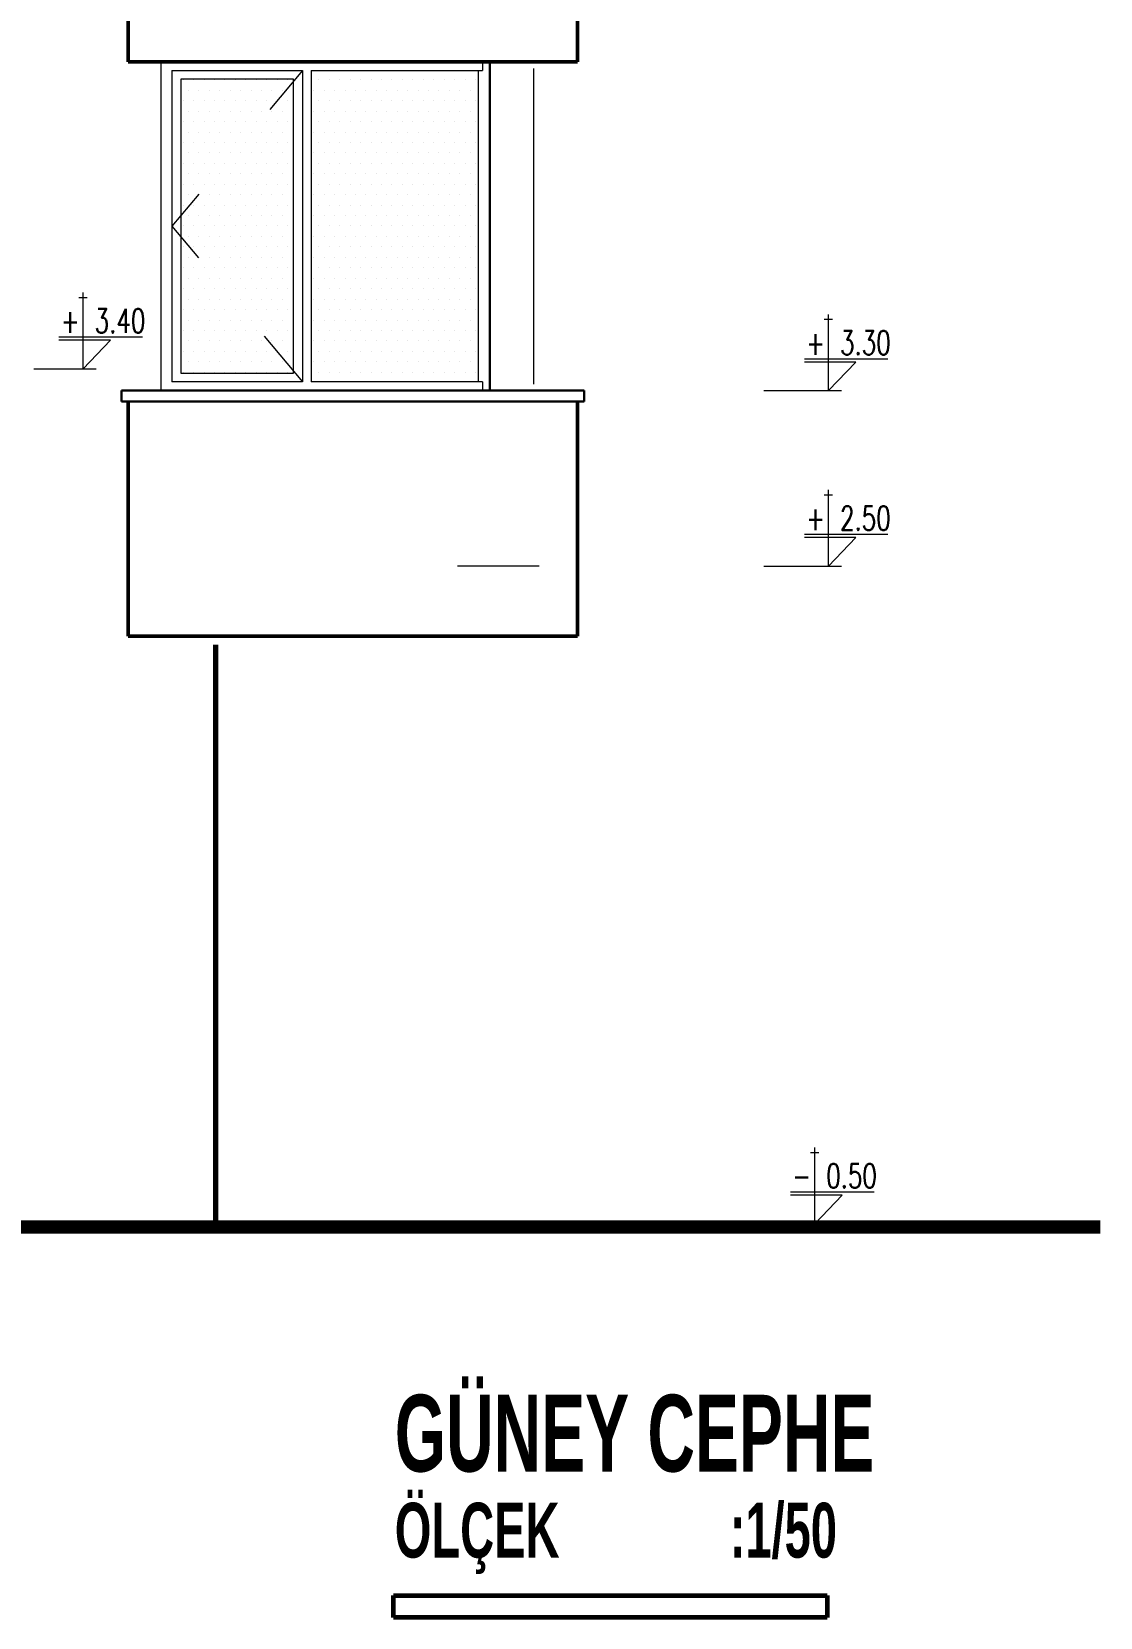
# Model space of a CAD drawing. Header units: millimetres. Extents: x 2016.56 to 2021.8, y 13721.83 to 13722.48.
# Drawn here: x 2020.2815 to 2020.379, y 13721.889 to 13722.0337 of the extents above; entities that cross this region are included whole.
import ezdxf

# ---------------------------------------------------------------- set-up
doc = ezdxf.new("R2010")
doc.units = ezdxf.units.MM
doc.linetypes.add('ACAD_ISO07W100', pattern=[3, 0, -3])
doc.linetypes.add('HIDDEN', pattern=[0.375, 0.25, -0.125])
doc.layers.get('0').update_dxf_attribs({"lineweight": 20})
for name, color, linetype, lineweight in [('0.3', 150, 'Continuous', 30), ('0.5', 200, 'Continuous', 50), ('0.7', 20, 'Continuous', 70), ('1.2', 120, 'Continuous', 120), ('DUVAR', 4, 'Continuous', 40), ('kolon', 5, 'Continuous', 60), ('PENCERE', 3, 'Continuous', 13), ('TEFRİŞ', 11, 'Continuous', 9), ('TEXT', 7, 'Continuous', 20)]:
    doc.layers.add(name, color=color, linetype=linetype, lineweight=lineweight)
doc.styles.get("Standard").update_dxf_attribs({"font": 'txt.shx', "width": 0.7, "height": 11})
doc.styles.add('style1', font='swisscbo.ttf', dxfattribs={"width": 0.75, "height": 11})

msp = doc.modelspace()

# ---------------------------------------------------------------- linework, layer by layer
for p, q in [((2020.29331, 13722.03094), (2020.29331, 13722.00094)), ((2020.32266, 13722.03094), (2020.32266, 13722.03014)), ((2020.29431, 13722.03014), (2020.30621, 13722.03014)), ((2020.29431, 13722.03014), (2020.29431, 13722.00174)), ((2020.30541, 13722.02934), (2020.29511, 13722.02934)), ((2020.29511, 13722.02934), (2020.29511, 13722.00254)), ((2020.30541, 13722.00254), (2020.30541, 13722.02934)), ((2020.30621, 13722.03014), (2020.30621, 13722.00174)), ((2020.30701, 13722.03014), (2020.30701, 13722.00174)), ((2020.30701, 13722.03014), (2020.32266, 13722.03014)), ((2020.32226, 13722.03014), (2020.32226, 13722.00174)), ((2020.30621, 13722.00174), (2020.29431, 13722.00174)), ((2020.29511, 13722.00254), (2020.30541, 13722.00254)), ((2020.32266, 13722.00174), (2020.30701, 13722.00174)), ((2020.32266, 13722.00174), (2020.32266, 13722.00094))]:
    msp.add_line(p, q)
at = {"layer": '0.3'}
for p, q in [((2020.32331, 13722.03094), (2020.32331, 13722.00094)), ((2020.28971, 13721.99994), (2020.28971, 13722.00094)), ((2020.33191, 13722.00094), (2020.28971, 13722.00094)), ((2020.33191, 13721.99994), (2020.33191, 13722.00094)), ((2020.33191, 13721.99994), (2020.28971, 13721.99994))]:
    msp.add_line(p, q, dxfattribs=at)
at = {"layer": '0.5'}
for p, q in [((2020.29031, 13722.05994), (2020.29031, 13722.03094)), ((2020.33131, 13722.05994), (2020.33131, 13722.03094)), ((2020.29031, 13722.03094), (2020.33131, 13722.03094)), ((2020.29031, 13721.99994), (2020.29031, 13721.97854)), ((2020.33131, 13721.99994), (2020.33131, 13721.97854)), ((2020.29031, 13721.97854), (2020.33131, 13721.97854))]:
    msp.add_line(p, q, dxfattribs=at)
at = {"layer": '0.7'}
msp.add_line((2020.29831, 13721.92494), (2020.29831, 13721.97774), dxfattribs=at)
at = {"layer": '1.2'}
for p, q in [((2020.37901, 13721.92494), (2019.85462, 13721.92494)), ((2020.37901, 13721.92484), (2019.85462, 13721.92484)), ((2020.37901, 13721.92474), (2019.85462, 13721.92474)), ((2020.37901, 13721.92464), (2019.85462, 13721.92464)), ((2020.37901, 13721.92454), (2019.85462, 13721.92454)), ((2020.37901, 13721.92444), (2019.85462, 13721.92444)), ((2020.37901, 13721.92434), (2019.85462, 13721.92434))]:
    msp.add_line(p, q, dxfattribs=at)
at = {"layer": 'DUVAR'}
for p, q in [((2020.29533, 13722.02929), (2020.29533, 13722.02929)), ((2020.29629, 13722.02929), (2020.29629, 13722.02929)), ((2020.29724, 13722.02929), (2020.29724, 13722.02929)), ((2020.29819, 13722.02929), (2020.29819, 13722.02929)), ((2020.29914, 13722.02929), (2020.29914, 13722.02929)), ((2020.3001, 13722.02929), (2020.3001, 13722.02929)), ((2020.30105, 13722.02929), (2020.30105, 13722.02929)), ((2020.302, 13722.02929), (2020.302, 13722.02929)), ((2020.30295, 13722.02929), (2020.30295, 13722.02929)), ((2020.30391, 13722.02929), (2020.30391, 13722.02929)), ((2020.30486, 13722.02929), (2020.30486, 13722.02929)), ((2020.30772, 13722.02929), (2020.30772, 13722.02929)), ((2020.30867, 13722.02929), (2020.30867, 13722.02929)), ((2020.30962, 13722.02929), (2020.30962, 13722.02929)), ((2020.31057, 13722.02929), (2020.31057, 13722.02929)), ((2020.31153, 13722.02929), (2020.31153, 13722.02929)), ((2020.31248, 13722.02929), (2020.31248, 13722.02929)), ((2020.31343, 13722.02929), (2020.31343, 13722.02929)), ((2020.31438, 13722.02929), (2020.31438, 13722.02929)), ((2020.31534, 13722.02929), (2020.31534, 13722.02929)), ((2020.31629, 13722.02929), (2020.31629, 13722.02929)), ((2020.31724, 13722.02929), (2020.31724, 13722.02929)), ((2020.31819, 13722.02929), (2020.31819, 13722.02929)), ((2020.31915, 13722.02929), (2020.31915, 13722.02929)), ((2020.3201, 13722.02929), (2020.3201, 13722.02929)), ((2020.32105, 13722.02929), (2020.32105, 13722.02929)), ((2020.322, 13722.02929), (2020.322, 13722.02929)), ((2020.29581, 13722.02834), (2020.29581, 13722.02834)), ((2020.29676, 13722.02834), (2020.29676, 13722.02834)), ((2020.29772, 13722.02834), (2020.29772, 13722.02834)), ((2020.29867, 13722.02834), (2020.29867, 13722.02834)), ((2020.29962, 13722.02834), (2020.29962, 13722.02834)), ((2020.30057, 13722.02834), (2020.30057, 13722.02834)), ((2020.30153, 13722.02834), (2020.30153, 13722.02834)), ((2020.30248, 13722.02834), (2020.30248, 13722.02834)), ((2020.30343, 13722.02834), (2020.30343, 13722.02834)), ((2020.30438, 13722.02834), (2020.30438, 13722.02834)), ((2020.30534, 13722.02834), (2020.30534, 13722.02834)), ((2020.30724, 13722.02834), (2020.30724, 13722.02834)), ((2020.30819, 13722.02834), (2020.30819, 13722.02834)), ((2020.30915, 13722.02834), (2020.30915, 13722.02834)), ((2020.3101, 13722.02834), (2020.3101, 13722.02834)), ((2020.31105, 13722.02834), (2020.31105, 13722.02834)), ((2020.312, 13722.02834), (2020.312, 13722.02834)), ((2020.31296, 13722.02834), (2020.31296, 13722.02834)), ((2020.31391, 13722.02834), (2020.31391, 13722.02834)), ((2020.31486, 13722.02834), (2020.31486, 13722.02834)), ((2020.31581, 13722.02834), (2020.31581, 13722.02834)), ((2020.31677, 13722.02834), (2020.31677, 13722.02834)), ((2020.31772, 13722.02834), (2020.31772, 13722.02834)), ((2020.31867, 13722.02834), (2020.31867, 13722.02834)), ((2020.31962, 13722.02834), (2020.31962, 13722.02834)), ((2020.32058, 13722.02834), (2020.32058, 13722.02834)), ((2020.32153, 13722.02834), (2020.32153, 13722.02834)), ((2020.29533, 13722.02739), (2020.29533, 13722.02739)), ((2020.29581, 13722.02643), (2020.29581, 13722.02643)), ((2020.29629, 13722.02739), (2020.29629, 13722.02739)), ((2020.29676, 13722.02643), (2020.29676, 13722.02643)), ((2020.29724, 13722.02739), (2020.29724, 13722.02739)), ((2020.29772, 13722.02643), (2020.29772, 13722.02643)), ((2020.29819, 13722.02739), (2020.29819, 13722.02739)), ((2020.29867, 13722.02643), (2020.29867, 13722.02643)), ((2020.29914, 13722.02739), (2020.29914, 13722.02739)), ((2020.29962, 13722.02643), (2020.29962, 13722.02643)), ((2020.3001, 13722.02739), (2020.3001, 13722.02739)), ((2020.30057, 13722.02643), (2020.30057, 13722.02643)), ((2020.30105, 13722.02739), (2020.30105, 13722.02739)), ((2020.30153, 13722.02643), (2020.30153, 13722.02643)), ((2020.302, 13722.02739), (2020.302, 13722.02739)), ((2020.30248, 13722.02643), (2020.30248, 13722.02643)), ((2020.30295, 13722.02739), (2020.30295, 13722.02739)), ((2020.30343, 13722.02643), (2020.30343, 13722.02643)), ((2020.30391, 13722.02739), (2020.30391, 13722.02739)), ((2020.30438, 13722.02643), (2020.30438, 13722.02643)), ((2020.30486, 13722.02739), (2020.30486, 13722.02739)), ((2020.30534, 13722.02643), (2020.30534, 13722.02643)), ((2020.30724, 13722.02643), (2020.30724, 13722.02643)), ((2020.30772, 13722.02739), (2020.30772, 13722.02739)), ((2020.30819, 13722.02643), (2020.30819, 13722.02643)), ((2020.30867, 13722.02739), (2020.30867, 13722.02739)), ((2020.30915, 13722.02643), (2020.30915, 13722.02643)), ((2020.30962, 13722.02739), (2020.30962, 13722.02739)), ((2020.3101, 13722.02643), (2020.3101, 13722.02643)), ((2020.31057, 13722.02739), (2020.31057, 13722.02739)), ((2020.31105, 13722.02643), (2020.31105, 13722.02643)), ((2020.31153, 13722.02739), (2020.31153, 13722.02739)), ((2020.312, 13722.02643), (2020.312, 13722.02643)), ((2020.31248, 13722.02739), (2020.31248, 13722.02739)), ((2020.31296, 13722.02643), (2020.31296, 13722.02643)), ((2020.31343, 13722.02739), (2020.31343, 13722.02739)), ((2020.31391, 13722.02643), (2020.31391, 13722.02643)), ((2020.31438, 13722.02739), (2020.31438, 13722.02739)), ((2020.31486, 13722.02643), (2020.31486, 13722.02643)), ((2020.31534, 13722.02739), (2020.31534, 13722.02739)), ((2020.31581, 13722.02643), (2020.31581, 13722.02643)), ((2020.31629, 13722.02739), (2020.31629, 13722.02739)), ((2020.31677, 13722.02643), (2020.31677, 13722.02643)), ((2020.31724, 13722.02739), (2020.31724, 13722.02739)), ((2020.31772, 13722.02643), (2020.31772, 13722.02643)), ((2020.31819, 13722.02739), (2020.31819, 13722.02739)), ((2020.31867, 13722.02643), (2020.31867, 13722.02643)), ((2020.31915, 13722.02739), (2020.31915, 13722.02739)), ((2020.31962, 13722.02643), (2020.31962, 13722.02643)), ((2020.3201, 13722.02739), (2020.3201, 13722.02739)), ((2020.32058, 13722.02643), (2020.32058, 13722.02643)), ((2020.32105, 13722.02739), (2020.32105, 13722.02739)), ((2020.32153, 13722.02643), (2020.32153, 13722.02643)), ((2020.322, 13722.02739), (2020.322, 13722.02739)), ((2020.29533, 13722.02548), (2020.29533, 13722.02548)), ((2020.29629, 13722.02548), (2020.29629, 13722.02548)), ((2020.29724, 13722.02548), (2020.29724, 13722.02548)), ((2020.29819, 13722.02548), (2020.29819, 13722.02548)), ((2020.29914, 13722.02548), (2020.29914, 13722.02548)), ((2020.3001, 13722.02548), (2020.3001, 13722.02548)), ((2020.30105, 13722.02548), (2020.30105, 13722.02548)), ((2020.302, 13722.02548), (2020.302, 13722.02548)), ((2020.30295, 13722.02548), (2020.30295, 13722.02548)), ((2020.30391, 13722.02548), (2020.30391, 13722.02548)), ((2020.30486, 13722.02548), (2020.30486, 13722.02548)), ((2020.30772, 13722.02548), (2020.30772, 13722.02548)), ((2020.30867, 13722.02548), (2020.30867, 13722.02548)), ((2020.30962, 13722.02548), (2020.30962, 13722.02548)), ((2020.31057, 13722.02548), (2020.31057, 13722.02548)), ((2020.31153, 13722.02548), (2020.31153, 13722.02548)), ((2020.31248, 13722.02548), (2020.31248, 13722.02548)), ((2020.31343, 13722.02548), (2020.31343, 13722.02548)), ((2020.31438, 13722.02548), (2020.31438, 13722.02548)), ((2020.31534, 13722.02548), (2020.31534, 13722.02548)), ((2020.31629, 13722.02548), (2020.31629, 13722.02548)), ((2020.31724, 13722.02548), (2020.31724, 13722.02548)), ((2020.31819, 13722.02548), (2020.31819, 13722.02548)), ((2020.31915, 13722.02548), (2020.31915, 13722.02548)), ((2020.3201, 13722.02548), (2020.3201, 13722.02548)), ((2020.32105, 13722.02548), (2020.32105, 13722.02548)), ((2020.322, 13722.02548), (2020.322, 13722.02548)), ((2020.29533, 13722.02358), (2020.29533, 13722.02358)), ((2020.29581, 13722.02453), (2020.29581, 13722.02453)), ((2020.29629, 13722.02358), (2020.29629, 13722.02358)), ((2020.29676, 13722.02453), (2020.29676, 13722.02453)), ((2020.29724, 13722.02358), (2020.29724, 13722.02358)), ((2020.29772, 13722.02453), (2020.29772, 13722.02453)), ((2020.29819, 13722.02358), (2020.29819, 13722.02358)), ((2020.29867, 13722.02453), (2020.29867, 13722.02453)), ((2020.29914, 13722.02358), (2020.29914, 13722.02358)), ((2020.29962, 13722.02453), (2020.29962, 13722.02453)), ((2020.3001, 13722.02358), (2020.3001, 13722.02358)), ((2020.30057, 13722.02453), (2020.30057, 13722.02453)), ((2020.30105, 13722.02358), (2020.30105, 13722.02358)), ((2020.30153, 13722.02453), (2020.30153, 13722.02453)), ((2020.302, 13722.02358), (2020.302, 13722.02358)), ((2020.30248, 13722.02453), (2020.30248, 13722.02453)), ((2020.30295, 13722.02358), (2020.30295, 13722.02358)), ((2020.30343, 13722.02453), (2020.30343, 13722.02453)), ((2020.30391, 13722.02358), (2020.30391, 13722.02358)), ((2020.30438, 13722.02453), (2020.30438, 13722.02453)), ((2020.30486, 13722.02358), (2020.30486, 13722.02358)), ((2020.30534, 13722.02453), (2020.30534, 13722.02453)), ((2020.30724, 13722.02453), (2020.30724, 13722.02453)), ((2020.30772, 13722.02358), (2020.30772, 13722.02358)), ((2020.30819, 13722.02453), (2020.30819, 13722.02453)), ((2020.30867, 13722.02358), (2020.30867, 13722.02358)), ((2020.30915, 13722.02453), (2020.30915, 13722.02453)), ((2020.30962, 13722.02358), (2020.30962, 13722.02358)), ((2020.3101, 13722.02453), (2020.3101, 13722.02453)), ((2020.31057, 13722.02358), (2020.31057, 13722.02358)), ((2020.31105, 13722.02453), (2020.31105, 13722.02453)), ((2020.31153, 13722.02358), (2020.31153, 13722.02358)), ((2020.312, 13722.02453), (2020.312, 13722.02453)), ((2020.31248, 13722.02358), (2020.31248, 13722.02358)), ((2020.31296, 13722.02453), (2020.31296, 13722.02453)), ((2020.31343, 13722.02358), (2020.31343, 13722.02358)), ((2020.31391, 13722.02453), (2020.31391, 13722.02453)), ((2020.31438, 13722.02358), (2020.31438, 13722.02358)), ((2020.31486, 13722.02453), (2020.31486, 13722.02453)), ((2020.31534, 13722.02358), (2020.31534, 13722.02358)), ((2020.31581, 13722.02453), (2020.31581, 13722.02453)), ((2020.31629, 13722.02358), (2020.31629, 13722.02358)), ((2020.31677, 13722.02453), (2020.31677, 13722.02453)), ((2020.31724, 13722.02358), (2020.31724, 13722.02358)), ((2020.31772, 13722.02453), (2020.31772, 13722.02453)), ((2020.31819, 13722.02358), (2020.31819, 13722.02358)), ((2020.31867, 13722.02453), (2020.31867, 13722.02453)), ((2020.31915, 13722.02358), (2020.31915, 13722.02358)), ((2020.31962, 13722.02453), (2020.31962, 13722.02453)), ((2020.3201, 13722.02358), (2020.3201, 13722.02358)), ((2020.32058, 13722.02453), (2020.32058, 13722.02453)), ((2020.32105, 13722.02358), (2020.32105, 13722.02358)), ((2020.32153, 13722.02453), (2020.32153, 13722.02453)), ((2020.322, 13722.02358), (2020.322, 13722.02358)), ((2020.29581, 13722.02262), (2020.29581, 13722.02262)), ((2020.29676, 13722.02262), (2020.29676, 13722.02262)), ((2020.29772, 13722.02262), (2020.29772, 13722.02262)), ((2020.29867, 13722.02262), (2020.29867, 13722.02262)), ((2020.29962, 13722.02262), (2020.29962, 13722.02262)), ((2020.30057, 13722.02262), (2020.30057, 13722.02262)), ((2020.30153, 13722.02262), (2020.30153, 13722.02262)), ((2020.30248, 13722.02262), (2020.30248, 13722.02262)), ((2020.30343, 13722.02262), (2020.30343, 13722.02262)), ((2020.30438, 13722.02262), (2020.30438, 13722.02262)), ((2020.30534, 13722.02262), (2020.30534, 13722.02262)), ((2020.30724, 13722.02262), (2020.30724, 13722.02262)), ((2020.30819, 13722.02262), (2020.30819, 13722.02262)), ((2020.30915, 13722.02262), (2020.30915, 13722.02262)), ((2020.3101, 13722.02262), (2020.3101, 13722.02262)), ((2020.31105, 13722.02262), (2020.31105, 13722.02262)), ((2020.312, 13722.02262), (2020.312, 13722.02262)), ((2020.31296, 13722.02262), (2020.31296, 13722.02262)), ((2020.31391, 13722.02262), (2020.31391, 13722.02262)), ((2020.31486, 13722.02262), (2020.31486, 13722.02262)), ((2020.31581, 13722.02262), (2020.31581, 13722.02262)), ((2020.31677, 13722.02262), (2020.31677, 13722.02262)), ((2020.31772, 13722.02262), (2020.31772, 13722.02262)), ((2020.31867, 13722.02262), (2020.31867, 13722.02262)), ((2020.31962, 13722.02262), (2020.31962, 13722.02262)), ((2020.32058, 13722.02262), (2020.32058, 13722.02262)), ((2020.32153, 13722.02262), (2020.32153, 13722.02262)), ((2020.29533, 13722.02167), (2020.29533, 13722.02167)), ((2020.29581, 13722.02072), (2020.29581, 13722.02072)), ((2020.29629, 13722.02167), (2020.29629, 13722.02167)), ((2020.29676, 13722.02072), (2020.29676, 13722.02072)), ((2020.29724, 13722.02167), (2020.29724, 13722.02167)), ((2020.29772, 13722.02072), (2020.29772, 13722.02072)), ((2020.29819, 13722.02167), (2020.29819, 13722.02167)), ((2020.29867, 13722.02072), (2020.29867, 13722.02072)), ((2020.29914, 13722.02167), (2020.29914, 13722.02167)), ((2020.29962, 13722.02072), (2020.29962, 13722.02072)), ((2020.3001, 13722.02167), (2020.3001, 13722.02167)), ((2020.30057, 13722.02072), (2020.30057, 13722.02072)), ((2020.30105, 13722.02167), (2020.30105, 13722.02167)), ((2020.30153, 13722.02072), (2020.30153, 13722.02072)), ((2020.302, 13722.02167), (2020.302, 13722.02167)), ((2020.30248, 13722.02072), (2020.30248, 13722.02072)), ((2020.30295, 13722.02167), (2020.30295, 13722.02167)), ((2020.30343, 13722.02072), (2020.30343, 13722.02072)), ((2020.30391, 13722.02167), (2020.30391, 13722.02167)), ((2020.30438, 13722.02072), (2020.30438, 13722.02072)), ((2020.30486, 13722.02167), (2020.30486, 13722.02167)), ((2020.30534, 13722.02072), (2020.30534, 13722.02072)), ((2020.30724, 13722.02072), (2020.30724, 13722.02072)), ((2020.30772, 13722.02167), (2020.30772, 13722.02167)), ((2020.30819, 13722.02072), (2020.30819, 13722.02072)), ((2020.30867, 13722.02167), (2020.30867, 13722.02167)), ((2020.30915, 13722.02072), (2020.30915, 13722.02072)), ((2020.30962, 13722.02167), (2020.30962, 13722.02167)), ((2020.3101, 13722.02072), (2020.3101, 13722.02072)), ((2020.31057, 13722.02167), (2020.31057, 13722.02167)), ((2020.31105, 13722.02072), (2020.31105, 13722.02072)), ((2020.31153, 13722.02167), (2020.31153, 13722.02167)), ((2020.312, 13722.02072), (2020.312, 13722.02072)), ((2020.31248, 13722.02167), (2020.31248, 13722.02167)), ((2020.31296, 13722.02072), (2020.31296, 13722.02072)), ((2020.31343, 13722.02167), (2020.31343, 13722.02167)), ((2020.31391, 13722.02072), (2020.31391, 13722.02072)), ((2020.31438, 13722.02167), (2020.31438, 13722.02167)), ((2020.31486, 13722.02072), (2020.31486, 13722.02072)), ((2020.31534, 13722.02167), (2020.31534, 13722.02167)), ((2020.31581, 13722.02072), (2020.31581, 13722.02072)), ((2020.31629, 13722.02167), (2020.31629, 13722.02167)), ((2020.31677, 13722.02072), (2020.31677, 13722.02072)), ((2020.31724, 13722.02167), (2020.31724, 13722.02167)), ((2020.31772, 13722.02072), (2020.31772, 13722.02072)), ((2020.31819, 13722.02167), (2020.31819, 13722.02167)), ((2020.31867, 13722.02072), (2020.31867, 13722.02072)), ((2020.31915, 13722.02167), (2020.31915, 13722.02167)), ((2020.31962, 13722.02072), (2020.31962, 13722.02072)), ((2020.3201, 13722.02167), (2020.3201, 13722.02167)), ((2020.32058, 13722.02072), (2020.32058, 13722.02072)), ((2020.32105, 13722.02167), (2020.32105, 13722.02167)), ((2020.32153, 13722.02072), (2020.32153, 13722.02072)), ((2020.322, 13722.02167), (2020.322, 13722.02167)), ((2020.29533, 13722.01977), (2020.29533, 13722.01977)), ((2020.29629, 13722.01977), (2020.29629, 13722.01977)), ((2020.29724, 13722.01977), (2020.29724, 13722.01977)), ((2020.29819, 13722.01977), (2020.29819, 13722.01977)), ((2020.29914, 13722.01977), (2020.29914, 13722.01977)), ((2020.3001, 13722.01977), (2020.3001, 13722.01977)), ((2020.30105, 13722.01977), (2020.30105, 13722.01977)), ((2020.302, 13722.01977), (2020.302, 13722.01977)), ((2020.30295, 13722.01977), (2020.30295, 13722.01977)), ((2020.30391, 13722.01977), (2020.30391, 13722.01977)), ((2020.30486, 13722.01977), (2020.30486, 13722.01977)), ((2020.30772, 13722.01977), (2020.30772, 13722.01977)), ((2020.30867, 13722.01977), (2020.30867, 13722.01977)), ((2020.30962, 13722.01977), (2020.30962, 13722.01977)), ((2020.31057, 13722.01977), (2020.31057, 13722.01977)), ((2020.31153, 13722.01977), (2020.31153, 13722.01977)), ((2020.31248, 13722.01977), (2020.31248, 13722.01977)), ((2020.31343, 13722.01977), (2020.31343, 13722.01977)), ((2020.31438, 13722.01977), (2020.31438, 13722.01977)), ((2020.31534, 13722.01977), (2020.31534, 13722.01977)), ((2020.31629, 13722.01977), (2020.31629, 13722.01977)), ((2020.31724, 13722.01977), (2020.31724, 13722.01977)), ((2020.31819, 13722.01977), (2020.31819, 13722.01977)), ((2020.31915, 13722.01977), (2020.31915, 13722.01977)), ((2020.3201, 13722.01977), (2020.3201, 13722.01977)), ((2020.32105, 13722.01977), (2020.32105, 13722.01977)), ((2020.322, 13722.01977), (2020.322, 13722.01977)), ((2020.29533, 13722.01786), (2020.29533, 13722.01786)), ((2020.29581, 13722.01881), (2020.29581, 13722.01881)), ((2020.29629, 13722.01786), (2020.29629, 13722.01786)), ((2020.29676, 13722.01881), (2020.29676, 13722.01881)), ((2020.29724, 13722.01786), (2020.29724, 13722.01786)), ((2020.29772, 13722.01881), (2020.29772, 13722.01881)), ((2020.29819, 13722.01786), (2020.29819, 13722.01786)), ((2020.29867, 13722.01881), (2020.29867, 13722.01881)), ((2020.29914, 13722.01786), (2020.29914, 13722.01786)), ((2020.29962, 13722.01881), (2020.29962, 13722.01881)), ((2020.3001, 13722.01786), (2020.3001, 13722.01786)), ((2020.30057, 13722.01881), (2020.30057, 13722.01881)), ((2020.30105, 13722.01786), (2020.30105, 13722.01786)), ((2020.30153, 13722.01881), (2020.30153, 13722.01881)), ((2020.302, 13722.01786), (2020.302, 13722.01786)), ((2020.30248, 13722.01881), (2020.30248, 13722.01881)), ((2020.30295, 13722.01786), (2020.30295, 13722.01786)), ((2020.30343, 13722.01881), (2020.30343, 13722.01881)), ((2020.30391, 13722.01786), (2020.30391, 13722.01786)), ((2020.30438, 13722.01881), (2020.30438, 13722.01881)), ((2020.30486, 13722.01786), (2020.30486, 13722.01786)), ((2020.30534, 13722.01881), (2020.30534, 13722.01881)), ((2020.30724, 13722.01881), (2020.30724, 13722.01881)), ((2020.30772, 13722.01786), (2020.30772, 13722.01786)), ((2020.30819, 13722.01881), (2020.30819, 13722.01881)), ((2020.30867, 13722.01786), (2020.30867, 13722.01786)), ((2020.30915, 13722.01881), (2020.30915, 13722.01881)), ((2020.30962, 13722.01786), (2020.30962, 13722.01786)), ((2020.3101, 13722.01881), (2020.3101, 13722.01881)), ((2020.31057, 13722.01786), (2020.31057, 13722.01786)), ((2020.31105, 13722.01881), (2020.31105, 13722.01881)), ((2020.31153, 13722.01786), (2020.31153, 13722.01786)), ((2020.312, 13722.01881), (2020.312, 13722.01881)), ((2020.31248, 13722.01786), (2020.31248, 13722.01786)), ((2020.31296, 13722.01881), (2020.31296, 13722.01881)), ((2020.31343, 13722.01786), (2020.31343, 13722.01786)), ((2020.31391, 13722.01881), (2020.31391, 13722.01881)), ((2020.31438, 13722.01786), (2020.31438, 13722.01786)), ((2020.31486, 13722.01881), (2020.31486, 13722.01881)), ((2020.31534, 13722.01786), (2020.31534, 13722.01786)), ((2020.31581, 13722.01881), (2020.31581, 13722.01881)), ((2020.31629, 13722.01786), (2020.31629, 13722.01786)), ((2020.31677, 13722.01881), (2020.31677, 13722.01881)), ((2020.31724, 13722.01786), (2020.31724, 13722.01786)), ((2020.31772, 13722.01881), (2020.31772, 13722.01881)), ((2020.31819, 13722.01786), (2020.31819, 13722.01786)), ((2020.31867, 13722.01881), (2020.31867, 13722.01881)), ((2020.31915, 13722.01786), (2020.31915, 13722.01786)), ((2020.31962, 13722.01881), (2020.31962, 13722.01881)), ((2020.3201, 13722.01786), (2020.3201, 13722.01786)), ((2020.32058, 13722.01881), (2020.32058, 13722.01881)), ((2020.32105, 13722.01786), (2020.32105, 13722.01786)), ((2020.32153, 13722.01881), (2020.32153, 13722.01881)), ((2020.322, 13722.01786), (2020.322, 13722.01786)), ((2020.29581, 13722.01691), (2020.29581, 13722.01691)), ((2020.29676, 13722.01691), (2020.29676, 13722.01691)), ((2020.29772, 13722.01691), (2020.29772, 13722.01691)), ((2020.29867, 13722.01691), (2020.29867, 13722.01691)), ((2020.29962, 13722.01691), (2020.29962, 13722.01691)), ((2020.30057, 13722.01691), (2020.30057, 13722.01691)), ((2020.30153, 13722.01691), (2020.30153, 13722.01691)), ((2020.30248, 13722.01691), (2020.30248, 13722.01691)), ((2020.30343, 13722.01691), (2020.30343, 13722.01691)), ((2020.30438, 13722.01691), (2020.30438, 13722.01691)), ((2020.30534, 13722.01691), (2020.30534, 13722.01691)), ((2020.30724, 13722.01691), (2020.30724, 13722.01691)), ((2020.30819, 13722.01691), (2020.30819, 13722.01691)), ((2020.30915, 13722.01691), (2020.30915, 13722.01691)), ((2020.3101, 13722.01691), (2020.3101, 13722.01691)), ((2020.31105, 13722.01691), (2020.31105, 13722.01691)), ((2020.312, 13722.01691), (2020.312, 13722.01691)), ((2020.31296, 13722.01691), (2020.31296, 13722.01691)), ((2020.31391, 13722.01691), (2020.31391, 13722.01691)), ((2020.31486, 13722.01691), (2020.31486, 13722.01691)), ((2020.31581, 13722.01691), (2020.31581, 13722.01691)), ((2020.31677, 13722.01691), (2020.31677, 13722.01691)), ((2020.31772, 13722.01691), (2020.31772, 13722.01691)), ((2020.31867, 13722.01691), (2020.31867, 13722.01691)), ((2020.31962, 13722.01691), (2020.31962, 13722.01691)), ((2020.32058, 13722.01691), (2020.32058, 13722.01691)), ((2020.32153, 13722.01691), (2020.32153, 13722.01691)), ((2020.29533, 13722.01596), (2020.29533, 13722.01596)), ((2020.29581, 13722.015), (2020.29581, 13722.015)), ((2020.29629, 13722.01596), (2020.29629, 13722.01596)), ((2020.29676, 13722.015), (2020.29676, 13722.015)), ((2020.29724, 13722.01596), (2020.29724, 13722.01596)), ((2020.29772, 13722.015), (2020.29772, 13722.015)), ((2020.29819, 13722.01596), (2020.29819, 13722.01596)), ((2020.29867, 13722.015), (2020.29867, 13722.015)), ((2020.29914, 13722.01596), (2020.29914, 13722.01596)), ((2020.29962, 13722.015), (2020.29962, 13722.015)), ((2020.3001, 13722.01596), (2020.3001, 13722.01596)), ((2020.30057, 13722.015), (2020.30057, 13722.015)), ((2020.30105, 13722.01596), (2020.30105, 13722.01596)), ((2020.30153, 13722.015), (2020.30153, 13722.015)), ((2020.302, 13722.01596), (2020.302, 13722.01596)), ((2020.30248, 13722.015), (2020.30248, 13722.015)), ((2020.30295, 13722.01596), (2020.30295, 13722.01596)), ((2020.30343, 13722.015), (2020.30343, 13722.015)), ((2020.30391, 13722.01596), (2020.30391, 13722.01596)), ((2020.30438, 13722.015), (2020.30438, 13722.015)), ((2020.30486, 13722.01596), (2020.30486, 13722.01596)), ((2020.30534, 13722.015), (2020.30534, 13722.015)), ((2020.30724, 13722.015), (2020.30724, 13722.015)), ((2020.30772, 13722.01596), (2020.30772, 13722.01596)), ((2020.30819, 13722.015), (2020.30819, 13722.015)), ((2020.30867, 13722.01596), (2020.30867, 13722.01596)), ((2020.30915, 13722.015), (2020.30915, 13722.015)), ((2020.30962, 13722.01596), (2020.30962, 13722.01596)), ((2020.3101, 13722.015), (2020.3101, 13722.015)), ((2020.31057, 13722.01596), (2020.31057, 13722.01596)), ((2020.31105, 13722.015), (2020.31105, 13722.015)), ((2020.31153, 13722.01596), (2020.31153, 13722.01596)), ((2020.312, 13722.015), (2020.312, 13722.015)), ((2020.31248, 13722.01596), (2020.31248, 13722.01596)), ((2020.31296, 13722.015), (2020.31296, 13722.015)), ((2020.31343, 13722.01596), (2020.31343, 13722.01596)), ((2020.31391, 13722.015), (2020.31391, 13722.015)), ((2020.31438, 13722.01596), (2020.31438, 13722.01596)), ((2020.31486, 13722.015), (2020.31486, 13722.015)), ((2020.31534, 13722.01596), (2020.31534, 13722.01596)), ((2020.31581, 13722.015), (2020.31581, 13722.015)), ((2020.31629, 13722.01596), (2020.31629, 13722.01596)), ((2020.31677, 13722.015), (2020.31677, 13722.015)), ((2020.31724, 13722.01596), (2020.31724, 13722.01596)), ((2020.31772, 13722.015), (2020.31772, 13722.015)), ((2020.31819, 13722.01596), (2020.31819, 13722.01596)), ((2020.31867, 13722.015), (2020.31867, 13722.015)), ((2020.31915, 13722.01596), (2020.31915, 13722.01596)), ((2020.31962, 13722.015), (2020.31962, 13722.015)), ((2020.3201, 13722.01596), (2020.3201, 13722.01596)), ((2020.32058, 13722.015), (2020.32058, 13722.015)), ((2020.32105, 13722.01596), (2020.32105, 13722.01596)), ((2020.32153, 13722.015), (2020.32153, 13722.015)), ((2020.322, 13722.01596), (2020.322, 13722.01596)), ((2020.29533, 13722.01405), (2020.29533, 13722.01405)), ((2020.29629, 13722.01405), (2020.29629, 13722.01405)), ((2020.29724, 13722.01405), (2020.29724, 13722.01405)), ((2020.29819, 13722.01405), (2020.29819, 13722.01405)), ((2020.29914, 13722.01405), (2020.29914, 13722.01405)), ((2020.3001, 13722.01405), (2020.3001, 13722.01405)), ((2020.30105, 13722.01405), (2020.30105, 13722.01405)), ((2020.302, 13722.01405), (2020.302, 13722.01405)), ((2020.30295, 13722.01405), (2020.30295, 13722.01405)), ((2020.30391, 13722.01405), (2020.30391, 13722.01405)), ((2020.30486, 13722.01405), (2020.30486, 13722.01405)), ((2020.30772, 13722.01405), (2020.30772, 13722.01405)), ((2020.30867, 13722.01405), (2020.30867, 13722.01405)), ((2020.30962, 13722.01405), (2020.30962, 13722.01405)), ((2020.31057, 13722.01405), (2020.31057, 13722.01405)), ((2020.31153, 13722.01405), (2020.31153, 13722.01405)), ((2020.31248, 13722.01405), (2020.31248, 13722.01405)), ((2020.31343, 13722.01405), (2020.31343, 13722.01405)), ((2020.31438, 13722.01405), (2020.31438, 13722.01405)), ((2020.31534, 13722.01405), (2020.31534, 13722.01405)), ((2020.31629, 13722.01405), (2020.31629, 13722.01405)), ((2020.31724, 13722.01405), (2020.31724, 13722.01405)), ((2020.31819, 13722.01405), (2020.31819, 13722.01405)), ((2020.31915, 13722.01405), (2020.31915, 13722.01405)), ((2020.3201, 13722.01405), (2020.3201, 13722.01405)), ((2020.32105, 13722.01405), (2020.32105, 13722.01405)), ((2020.322, 13722.01405), (2020.322, 13722.01405)), ((2020.29533, 13722.01215), (2020.29533, 13722.01215)), ((2020.29581, 13722.0131), (2020.29581, 13722.0131)), ((2020.29629, 13722.01215), (2020.29629, 13722.01215)), ((2020.29676, 13722.0131), (2020.29676, 13722.0131)), ((2020.29724, 13722.01215), (2020.29724, 13722.01215)), ((2020.29772, 13722.0131), (2020.29772, 13722.0131)), ((2020.29819, 13722.01215), (2020.29819, 13722.01215)), ((2020.29867, 13722.0131), (2020.29867, 13722.0131)), ((2020.29914, 13722.01215), (2020.29914, 13722.01215)), ((2020.29962, 13722.0131), (2020.29962, 13722.0131)), ((2020.3001, 13722.01215), (2020.3001, 13722.01215)), ((2020.30057, 13722.0131), (2020.30057, 13722.0131)), ((2020.30105, 13722.01215), (2020.30105, 13722.01215)), ((2020.30153, 13722.0131), (2020.30153, 13722.0131)), ((2020.302, 13722.01215), (2020.302, 13722.01215)), ((2020.30248, 13722.0131), (2020.30248, 13722.0131)), ((2020.30295, 13722.01215), (2020.30295, 13722.01215)), ((2020.30343, 13722.0131), (2020.30343, 13722.0131)), ((2020.30391, 13722.01215), (2020.30391, 13722.01215)), ((2020.30438, 13722.0131), (2020.30438, 13722.0131)), ((2020.30486, 13722.01215), (2020.30486, 13722.01215)), ((2020.30534, 13722.0131), (2020.30534, 13722.0131)), ((2020.30724, 13722.0131), (2020.30724, 13722.0131)), ((2020.30772, 13722.01215), (2020.30772, 13722.01215)), ((2020.30819, 13722.0131), (2020.30819, 13722.0131)), ((2020.30867, 13722.01215), (2020.30867, 13722.01215)), ((2020.30915, 13722.0131), (2020.30915, 13722.0131)), ((2020.30962, 13722.01215), (2020.30962, 13722.01215)), ((2020.3101, 13722.0131), (2020.3101, 13722.0131)), ((2020.31057, 13722.01215), (2020.31057, 13722.01215)), ((2020.31105, 13722.0131), (2020.31105, 13722.0131)), ((2020.31153, 13722.01215), (2020.31153, 13722.01215)), ((2020.312, 13722.0131), (2020.312, 13722.0131)), ((2020.31248, 13722.01215), (2020.31248, 13722.01215)), ((2020.31296, 13722.0131), (2020.31296, 13722.0131)), ((2020.31343, 13722.01215), (2020.31343, 13722.01215)), ((2020.31391, 13722.0131), (2020.31391, 13722.0131)), ((2020.31438, 13722.01215), (2020.31438, 13722.01215)), ((2020.31486, 13722.0131), (2020.31486, 13722.0131)), ((2020.31534, 13722.01215), (2020.31534, 13722.01215)), ((2020.31581, 13722.0131), (2020.31581, 13722.0131)), ((2020.31629, 13722.01215), (2020.31629, 13722.01215)), ((2020.31677, 13722.0131), (2020.31677, 13722.0131)), ((2020.31724, 13722.01215), (2020.31724, 13722.01215)), ((2020.31772, 13722.0131), (2020.31772, 13722.0131)), ((2020.31819, 13722.01215), (2020.31819, 13722.01215)), ((2020.31867, 13722.0131), (2020.31867, 13722.0131)), ((2020.31915, 13722.01215), (2020.31915, 13722.01215)), ((2020.31962, 13722.0131), (2020.31962, 13722.0131)), ((2020.3201, 13722.01215), (2020.3201, 13722.01215)), ((2020.32058, 13722.0131), (2020.32058, 13722.0131)), ((2020.32105, 13722.01215), (2020.32105, 13722.01215)), ((2020.32153, 13722.0131), (2020.32153, 13722.0131)), ((2020.322, 13722.01215), (2020.322, 13722.01215)), ((2020.29581, 13722.01119), (2020.29581, 13722.01119)), ((2020.29676, 13722.01119), (2020.29676, 13722.01119)), ((2020.29772, 13722.01119), (2020.29772, 13722.01119)), ((2020.29867, 13722.01119), (2020.29867, 13722.01119)), ((2020.29962, 13722.01119), (2020.29962, 13722.01119)), ((2020.30057, 13722.01119), (2020.30057, 13722.01119)), ((2020.30153, 13722.01119), (2020.30153, 13722.01119)), ((2020.30248, 13722.01119), (2020.30248, 13722.01119)), ((2020.30343, 13722.01119), (2020.30343, 13722.01119)), ((2020.30438, 13722.01119), (2020.30438, 13722.01119)), ((2020.30534, 13722.01119), (2020.30534, 13722.01119)), ((2020.30724, 13722.01119), (2020.30724, 13722.01119)), ((2020.30819, 13722.01119), (2020.30819, 13722.01119)), ((2020.30915, 13722.01119), (2020.30915, 13722.01119)), ((2020.3101, 13722.01119), (2020.3101, 13722.01119)), ((2020.31105, 13722.01119), (2020.31105, 13722.01119)), ((2020.312, 13722.01119), (2020.312, 13722.01119)), ((2020.31296, 13722.01119), (2020.31296, 13722.01119)), ((2020.31391, 13722.01119), (2020.31391, 13722.01119)), ((2020.31486, 13722.01119), (2020.31486, 13722.01119)), ((2020.31581, 13722.01119), (2020.31581, 13722.01119)), ((2020.31677, 13722.01119), (2020.31677, 13722.01119)), ((2020.31772, 13722.01119), (2020.31772, 13722.01119)), ((2020.31867, 13722.01119), (2020.31867, 13722.01119)), ((2020.31962, 13722.01119), (2020.31962, 13722.01119)), ((2020.32058, 13722.01119), (2020.32058, 13722.01119)), ((2020.32153, 13722.01119), (2020.32153, 13722.01119)), ((2020.29533, 13722.01024), (2020.29533, 13722.01024)), ((2020.29581, 13722.00929), (2020.29581, 13722.00929)), ((2020.29629, 13722.01024), (2020.29629, 13722.01024)), ((2020.29676, 13722.00929), (2020.29676, 13722.00929)), ((2020.29724, 13722.01024), (2020.29724, 13722.01024)), ((2020.29772, 13722.00929), (2020.29772, 13722.00929)), ((2020.29819, 13722.01024), (2020.29819, 13722.01024)), ((2020.29867, 13722.00929), (2020.29867, 13722.00929)), ((2020.29914, 13722.01024), (2020.29914, 13722.01024)), ((2020.29962, 13722.00929), (2020.29962, 13722.00929)), ((2020.3001, 13722.01024), (2020.3001, 13722.01024)), ((2020.30057, 13722.00929), (2020.30057, 13722.00929)), ((2020.30105, 13722.01024), (2020.30105, 13722.01024)), ((2020.30153, 13722.00929), (2020.30153, 13722.00929)), ((2020.302, 13722.01024), (2020.302, 13722.01024)), ((2020.30248, 13722.00929), (2020.30248, 13722.00929)), ((2020.30295, 13722.01024), (2020.30295, 13722.01024)), ((2020.30343, 13722.00929), (2020.30343, 13722.00929)), ((2020.30391, 13722.01024), (2020.30391, 13722.01024)), ((2020.30438, 13722.00929), (2020.30438, 13722.00929)), ((2020.30486, 13722.01024), (2020.30486, 13722.01024)), ((2020.30534, 13722.00929), (2020.30534, 13722.00929)), ((2020.30724, 13722.00929), (2020.30724, 13722.00929)), ((2020.30772, 13722.01024), (2020.30772, 13722.01024)), ((2020.30819, 13722.00929), (2020.30819, 13722.00929)), ((2020.30867, 13722.01024), (2020.30867, 13722.01024)), ((2020.30915, 13722.00929), (2020.30915, 13722.00929)), ((2020.30962, 13722.01024), (2020.30962, 13722.01024)), ((2020.3101, 13722.00929), (2020.3101, 13722.00929)), ((2020.31057, 13722.01024), (2020.31057, 13722.01024)), ((2020.31105, 13722.00929), (2020.31105, 13722.00929)), ((2020.31153, 13722.01024), (2020.31153, 13722.01024)), ((2020.312, 13722.00929), (2020.312, 13722.00929)), ((2020.31248, 13722.01024), (2020.31248, 13722.01024)), ((2020.31296, 13722.00929), (2020.31296, 13722.00929)), ((2020.31343, 13722.01024), (2020.31343, 13722.01024)), ((2020.31391, 13722.00929), (2020.31391, 13722.00929)), ((2020.31438, 13722.01024), (2020.31438, 13722.01024)), ((2020.31486, 13722.00929), (2020.31486, 13722.00929)), ((2020.31534, 13722.01024), (2020.31534, 13722.01024)), ((2020.31581, 13722.00929), (2020.31581, 13722.00929)), ((2020.31629, 13722.01024), (2020.31629, 13722.01024)), ((2020.31677, 13722.00929), (2020.31677, 13722.00929)), ((2020.31724, 13722.01024), (2020.31724, 13722.01024)), ((2020.31772, 13722.00929), (2020.31772, 13722.00929)), ((2020.31819, 13722.01024), (2020.31819, 13722.01024)), ((2020.31867, 13722.00929), (2020.31867, 13722.00929)), ((2020.31915, 13722.01024), (2020.31915, 13722.01024)), ((2020.31962, 13722.00929), (2020.31962, 13722.00929)), ((2020.3201, 13722.01024), (2020.3201, 13722.01024)), ((2020.32058, 13722.00929), (2020.32058, 13722.00929)), ((2020.32105, 13722.01024), (2020.32105, 13722.01024)), ((2020.32153, 13722.00929), (2020.32153, 13722.00929)), ((2020.322, 13722.01024), (2020.322, 13722.01024)), ((2020.29533, 13722.00834), (2020.29533, 13722.00834)), ((2020.29629, 13722.00834), (2020.29629, 13722.00834)), ((2020.29724, 13722.00834), (2020.29724, 13722.00834)), ((2020.29819, 13722.00834), (2020.29819, 13722.00834)), ((2020.29914, 13722.00834), (2020.29914, 13722.00834)), ((2020.3001, 13722.00834), (2020.3001, 13722.00834)), ((2020.30105, 13722.00834), (2020.30105, 13722.00834)), ((2020.302, 13722.00834), (2020.302, 13722.00834)), ((2020.30295, 13722.00834), (2020.30295, 13722.00834)), ((2020.30391, 13722.00834), (2020.30391, 13722.00834)), ((2020.30486, 13722.00834), (2020.30486, 13722.00834)), ((2020.30772, 13722.00834), (2020.30772, 13722.00834)), ((2020.30867, 13722.00834), (2020.30867, 13722.00834)), ((2020.30962, 13722.00834), (2020.30962, 13722.00834)), ((2020.31057, 13722.00834), (2020.31057, 13722.00834)), ((2020.31153, 13722.00834), (2020.31153, 13722.00834)), ((2020.31248, 13722.00834), (2020.31248, 13722.00834)), ((2020.31343, 13722.00834), (2020.31343, 13722.00834)), ((2020.31438, 13722.00834), (2020.31438, 13722.00834)), ((2020.31534, 13722.00834), (2020.31534, 13722.00834)), ((2020.31629, 13722.00834), (2020.31629, 13722.00834)), ((2020.31724, 13722.00834), (2020.31724, 13722.00834)), ((2020.31819, 13722.00834), (2020.31819, 13722.00834)), ((2020.31915, 13722.00834), (2020.31915, 13722.00834)), ((2020.3201, 13722.00834), (2020.3201, 13722.00834)), ((2020.32105, 13722.00834), (2020.32105, 13722.00834)), ((2020.322, 13722.00834), (2020.322, 13722.00834)), ((2020.29533, 13722.00643), (2020.29533, 13722.00643)), ((2020.29581, 13722.00738), (2020.29581, 13722.00738)), ((2020.29629, 13722.00643), (2020.29629, 13722.00643)), ((2020.29676, 13722.00738), (2020.29676, 13722.00738)), ((2020.29724, 13722.00643), (2020.29724, 13722.00643)), ((2020.29772, 13722.00738), (2020.29772, 13722.00738)), ((2020.29819, 13722.00643), (2020.29819, 13722.00643)), ((2020.29867, 13722.00738), (2020.29867, 13722.00738)), ((2020.29914, 13722.00643), (2020.29914, 13722.00643)), ((2020.29962, 13722.00738), (2020.29962, 13722.00738)), ((2020.3001, 13722.00643), (2020.3001, 13722.00643)), ((2020.30057, 13722.00738), (2020.30057, 13722.00738)), ((2020.30105, 13722.00643), (2020.30105, 13722.00643)), ((2020.30153, 13722.00738), (2020.30153, 13722.00738)), ((2020.302, 13722.00643), (2020.302, 13722.00643)), ((2020.30248, 13722.00738), (2020.30248, 13722.00738)), ((2020.30295, 13722.00643), (2020.30295, 13722.00643)), ((2020.30343, 13722.00738), (2020.30343, 13722.00738)), ((2020.30391, 13722.00643), (2020.30391, 13722.00643)), ((2020.30438, 13722.00738), (2020.30438, 13722.00738)), ((2020.30486, 13722.00643), (2020.30486, 13722.00643)), ((2020.30534, 13722.00738), (2020.30534, 13722.00738)), ((2020.30724, 13722.00738), (2020.30724, 13722.00738)), ((2020.30772, 13722.00643), (2020.30772, 13722.00643)), ((2020.30819, 13722.00738), (2020.30819, 13722.00738)), ((2020.30867, 13722.00643), (2020.30867, 13722.00643)), ((2020.30915, 13722.00738), (2020.30915, 13722.00738)), ((2020.30962, 13722.00643), (2020.30962, 13722.00643)), ((2020.3101, 13722.00738), (2020.3101, 13722.00738)), ((2020.31057, 13722.00643), (2020.31057, 13722.00643)), ((2020.31105, 13722.00738), (2020.31105, 13722.00738)), ((2020.31153, 13722.00643), (2020.31153, 13722.00643)), ((2020.312, 13722.00738), (2020.312, 13722.00738)), ((2020.31248, 13722.00643), (2020.31248, 13722.00643)), ((2020.31296, 13722.00738), (2020.31296, 13722.00738)), ((2020.31343, 13722.00643), (2020.31343, 13722.00643)), ((2020.31391, 13722.00738), (2020.31391, 13722.00738)), ((2020.31438, 13722.00643), (2020.31438, 13722.00643)), ((2020.31486, 13722.00738), (2020.31486, 13722.00738)), ((2020.31534, 13722.00643), (2020.31534, 13722.00643)), ((2020.31581, 13722.00738), (2020.31581, 13722.00738)), ((2020.31629, 13722.00643), (2020.31629, 13722.00643)), ((2020.31677, 13722.00738), (2020.31677, 13722.00738)), ((2020.31724, 13722.00643), (2020.31724, 13722.00643)), ((2020.31772, 13722.00738), (2020.31772, 13722.00738)), ((2020.31819, 13722.00643), (2020.31819, 13722.00643)), ((2020.31867, 13722.00738), (2020.31867, 13722.00738)), ((2020.31915, 13722.00643), (2020.31915, 13722.00643)), ((2020.31962, 13722.00738), (2020.31962, 13722.00738)), ((2020.3201, 13722.00643), (2020.3201, 13722.00643)), ((2020.32058, 13722.00738), (2020.32058, 13722.00738)), ((2020.32105, 13722.00643), (2020.32105, 13722.00643)), ((2020.32153, 13722.00738), (2020.32153, 13722.00738)), ((2020.322, 13722.00643), (2020.322, 13722.00643)), ((2020.29581, 13722.00548), (2020.29581, 13722.00548)), ((2020.29676, 13722.00548), (2020.29676, 13722.00548)), ((2020.29772, 13722.00548), (2020.29772, 13722.00548)), ((2020.29867, 13722.00548), (2020.29867, 13722.00548)), ((2020.29962, 13722.00548), (2020.29962, 13722.00548)), ((2020.30057, 13722.00548), (2020.30057, 13722.00548)), ((2020.30153, 13722.00548), (2020.30153, 13722.00548)), ((2020.30248, 13722.00548), (2020.30248, 13722.00548)), ((2020.30343, 13722.00548), (2020.30343, 13722.00548)), ((2020.30438, 13722.00548), (2020.30438, 13722.00548)), ((2020.30534, 13722.00548), (2020.30534, 13722.00548)), ((2020.30724, 13722.00548), (2020.30724, 13722.00548)), ((2020.30819, 13722.00548), (2020.30819, 13722.00548)), ((2020.30915, 13722.00548), (2020.30915, 13722.00548)), ((2020.3101, 13722.00548), (2020.3101, 13722.00548)), ((2020.31105, 13722.00548), (2020.31105, 13722.00548)), ((2020.312, 13722.00548), (2020.312, 13722.00548)), ((2020.31296, 13722.00548), (2020.31296, 13722.00548)), ((2020.31391, 13722.00548), (2020.31391, 13722.00548)), ((2020.31486, 13722.00548), (2020.31486, 13722.00548)), ((2020.31581, 13722.00548), (2020.31581, 13722.00548)), ((2020.31677, 13722.00548), (2020.31677, 13722.00548)), ((2020.31772, 13722.00548), (2020.31772, 13722.00548)), ((2020.31867, 13722.00548), (2020.31867, 13722.00548)), ((2020.31962, 13722.00548), (2020.31962, 13722.00548)), ((2020.32058, 13722.00548), (2020.32058, 13722.00548)), ((2020.32153, 13722.00548), (2020.32153, 13722.00548)), ((2020.29533, 13722.00453), (2020.29533, 13722.00453)), ((2020.29581, 13722.00357), (2020.29581, 13722.00357)), ((2020.29629, 13722.00453), (2020.29629, 13722.00453)), ((2020.29676, 13722.00357), (2020.29676, 13722.00357)), ((2020.29724, 13722.00453), (2020.29724, 13722.00453)), ((2020.29772, 13722.00357), (2020.29772, 13722.00357)), ((2020.29819, 13722.00453), (2020.29819, 13722.00453)), ((2020.29867, 13722.00357), (2020.29867, 13722.00357)), ((2020.29914, 13722.00453), (2020.29914, 13722.00453)), ((2020.29962, 13722.00357), (2020.29962, 13722.00357)), ((2020.3001, 13722.00453), (2020.3001, 13722.00453)), ((2020.30057, 13722.00357), (2020.30057, 13722.00357)), ((2020.30105, 13722.00453), (2020.30105, 13722.00453)), ((2020.30153, 13722.00357), (2020.30153, 13722.00357)), ((2020.302, 13722.00453), (2020.302, 13722.00453)), ((2020.30248, 13722.00357), (2020.30248, 13722.00357)), ((2020.30295, 13722.00453), (2020.30295, 13722.00453)), ((2020.30343, 13722.00357), (2020.30343, 13722.00357)), ((2020.30391, 13722.00453), (2020.30391, 13722.00453)), ((2020.30438, 13722.00357), (2020.30438, 13722.00357)), ((2020.30486, 13722.00453), (2020.30486, 13722.00453)), ((2020.30534, 13722.00357), (2020.30534, 13722.00357)), ((2020.30724, 13722.00357), (2020.30724, 13722.00357)), ((2020.30772, 13722.00453), (2020.30772, 13722.00453)), ((2020.30819, 13722.00357), (2020.30819, 13722.00357)), ((2020.30867, 13722.00453), (2020.30867, 13722.00453)), ((2020.30915, 13722.00357), (2020.30915, 13722.00357)), ((2020.30962, 13722.00453), (2020.30962, 13722.00453)), ((2020.3101, 13722.00357), (2020.3101, 13722.00357)), ((2020.31057, 13722.00453), (2020.31057, 13722.00453)), ((2020.31105, 13722.00357), (2020.31105, 13722.00357)), ((2020.31153, 13722.00453), (2020.31153, 13722.00453)), ((2020.312, 13722.00357), (2020.312, 13722.00357)), ((2020.31248, 13722.00453), (2020.31248, 13722.00453)), ((2020.31296, 13722.00357), (2020.31296, 13722.00357)), ((2020.31343, 13722.00453), (2020.31343, 13722.00453)), ((2020.31391, 13722.00357), (2020.31391, 13722.00357)), ((2020.31438, 13722.00453), (2020.31438, 13722.00453)), ((2020.31486, 13722.00357), (2020.31486, 13722.00357)), ((2020.31534, 13722.00453), (2020.31534, 13722.00453)), ((2020.31581, 13722.00357), (2020.31581, 13722.00357)), ((2020.31629, 13722.00453), (2020.31629, 13722.00453)), ((2020.31677, 13722.00357), (2020.31677, 13722.00357)), ((2020.31724, 13722.00453), (2020.31724, 13722.00453)), ((2020.31772, 13722.00357), (2020.31772, 13722.00357)), ((2020.31819, 13722.00453), (2020.31819, 13722.00453)), ((2020.31867, 13722.00357), (2020.31867, 13722.00357)), ((2020.31915, 13722.00453), (2020.31915, 13722.00453)), ((2020.31962, 13722.00357), (2020.31962, 13722.00357)), ((2020.3201, 13722.00453), (2020.3201, 13722.00453)), ((2020.32058, 13722.00357), (2020.32058, 13722.00357)), ((2020.32105, 13722.00453), (2020.32105, 13722.00453)), ((2020.32153, 13722.00357), (2020.32153, 13722.00357)), ((2020.322, 13722.00453), (2020.322, 13722.00453)), ((2020.29533, 13722.00262), (2020.29533, 13722.00262)), ((2020.29629, 13722.00262), (2020.29629, 13722.00262)), ((2020.29724, 13722.00262), (2020.29724, 13722.00262)), ((2020.29819, 13722.00262), (2020.29819, 13722.00262)), ((2020.29914, 13722.00262), (2020.29914, 13722.00262)), ((2020.3001, 13722.00262), (2020.3001, 13722.00262)), ((2020.30105, 13722.00262), (2020.30105, 13722.00262)), ((2020.302, 13722.00262), (2020.302, 13722.00262)), ((2020.30295, 13722.00262), (2020.30295, 13722.00262)), ((2020.30391, 13722.00262), (2020.30391, 13722.00262)), ((2020.30486, 13722.00262), (2020.30486, 13722.00262)), ((2020.30772, 13722.00262), (2020.30772, 13722.00262)), ((2020.30867, 13722.00262), (2020.30867, 13722.00262)), ((2020.30962, 13722.00262), (2020.30962, 13722.00262)), ((2020.31057, 13722.00262), (2020.31057, 13722.00262)), ((2020.31153, 13722.00262), (2020.31153, 13722.00262)), ((2020.31248, 13722.00262), (2020.31248, 13722.00262)), ((2020.31343, 13722.00262), (2020.31343, 13722.00262)), ((2020.31438, 13722.00262), (2020.31438, 13722.00262)), ((2020.31534, 13722.00262), (2020.31534, 13722.00262)), ((2020.31629, 13722.00262), (2020.31629, 13722.00262)), ((2020.31724, 13722.00262), (2020.31724, 13722.00262)), ((2020.31819, 13722.00262), (2020.31819, 13722.00262)), ((2020.31915, 13722.00262), (2020.31915, 13722.00262)), ((2020.3201, 13722.00262), (2020.3201, 13722.00262)), ((2020.32105, 13722.00262), (2020.32105, 13722.00262)), ((2020.322, 13722.00262), (2020.322, 13722.00262))]:
    msp.add_line(p, q, dxfattribs=at)
at = {"layer": 'kolon'}
for p, q in [((2020.31454, 13721.89102), (2020.35408, 13721.89102)), ((2020.31454, 13721.88904), (2020.31454, 13721.89102)), ((2020.35408, 13721.89102), (2020.35408, 13721.88904)), ((2020.35408, 13721.88904), (2020.31454, 13721.88904))]:
    msp.add_line(p, q, dxfattribs=at)
at = {"layer": 'PENCERE', "linetype": 'ACAD_ISO07W100'}
msp.add_line((2020.32781, 13721.98494), (2020.32035, 13721.98494), dxfattribs=at)
at = {"layer": 'TEFRİŞ', "linetype": 'HIDDEN', "ltscale": 10}
for p, q in [((2020.30621, 13722.03014), (2020.30324, 13722.02659)), ((2020.29676, 13722.01886), (2020.29431, 13722.01594)), ((2020.29431, 13722.01594), (2020.29672, 13722.01306)), ((2020.30273, 13722.0059), (2020.30621, 13722.00174))]:
    msp.add_line(p, q, dxfattribs=at)
at = {"layer": 'TEFRİŞ'}
msp.add_line((2020.32731, 13722.03034), (2020.32731, 13722.00154), dxfattribs=at)
at = {"layer": 'TEXT'}
for p, q in [((2020.28581, 13722.00945), (2020.28657, 13722.00945)), ((2020.2862, 13722.00294), (2020.2862, 13722.0099)), ((2020.35421, 13722.00094), (2020.35421, 13722.0079)), ((2020.35383, 13722.00745), (2020.35458, 13722.00745)), ((2020.29162, 13722.00581), (2020.284, 13722.00581)), ((2020.28869, 13722.00554), (2020.284, 13722.00554)), ((2020.2862, 13722.00294), (2020.28869, 13722.00554)), ((2020.35963, 13722.00381), (2020.35201, 13722.00381)), ((2020.3567, 13722.00354), (2020.35201, 13722.00354)), ((2020.35421, 13722.00094), (2020.3567, 13722.00354)), ((2020.28171, 13722.00294), (2020.28739, 13722.00294)), ((2020.3483, 13722.00094), (2020.3554, 13722.00094)), ((2020.35421, 13721.98494), (2020.35421, 13721.9919)), ((2020.35383, 13721.99145), (2020.35458, 13721.99145)), ((2020.35963, 13721.98781), (2020.35201, 13721.98781)), ((2020.3567, 13721.98754), (2020.35201, 13721.98754)), ((2020.35421, 13721.98494), (2020.3567, 13721.98754)), ((2020.3483, 13721.98494), (2020.3554, 13721.98494)), ((2020.35257, 13721.93145), (2020.35332, 13721.93145)), ((2020.35296, 13721.92494), (2020.35296, 13721.9319)), ((2020.35837, 13721.92781), (2020.35075, 13721.92781)), ((2020.35545, 13721.92754), (2020.35075, 13721.92754)), ((2020.35296, 13721.92494), (2020.35545, 13721.92754))]:
    msp.add_line(p, q, dxfattribs=at)

# ---------------------------------------------------------------- texts
at = {"layer": 'kolon', "style": 'style1', "width": 0.75}
for s, height, p in [('GÜNEY CEPHE', 0.007, (2020.31464, 13721.90234)), ('ÖLÇEK             :1/50', 0.005, (2020.31464, 13721.89449))]:
    msp.add_text(s, height=height, dxfattribs=at).set_placement(p)
at = {"layer": 'TEXT', "width": 0.7}
for s, p in [('+ 3.40', (2020.28417, 13722.00621)), ('+ 3.30', (2020.35218, 13722.00421)), ('+ 2.50', (2020.35218, 13721.98821)), ('- 0.50', (2020.35092, 13721.92821))]:
    msp.add_text(s, height=0.0022, dxfattribs=at).set_placement(p)

doc.saveas('drawing.dxf')
